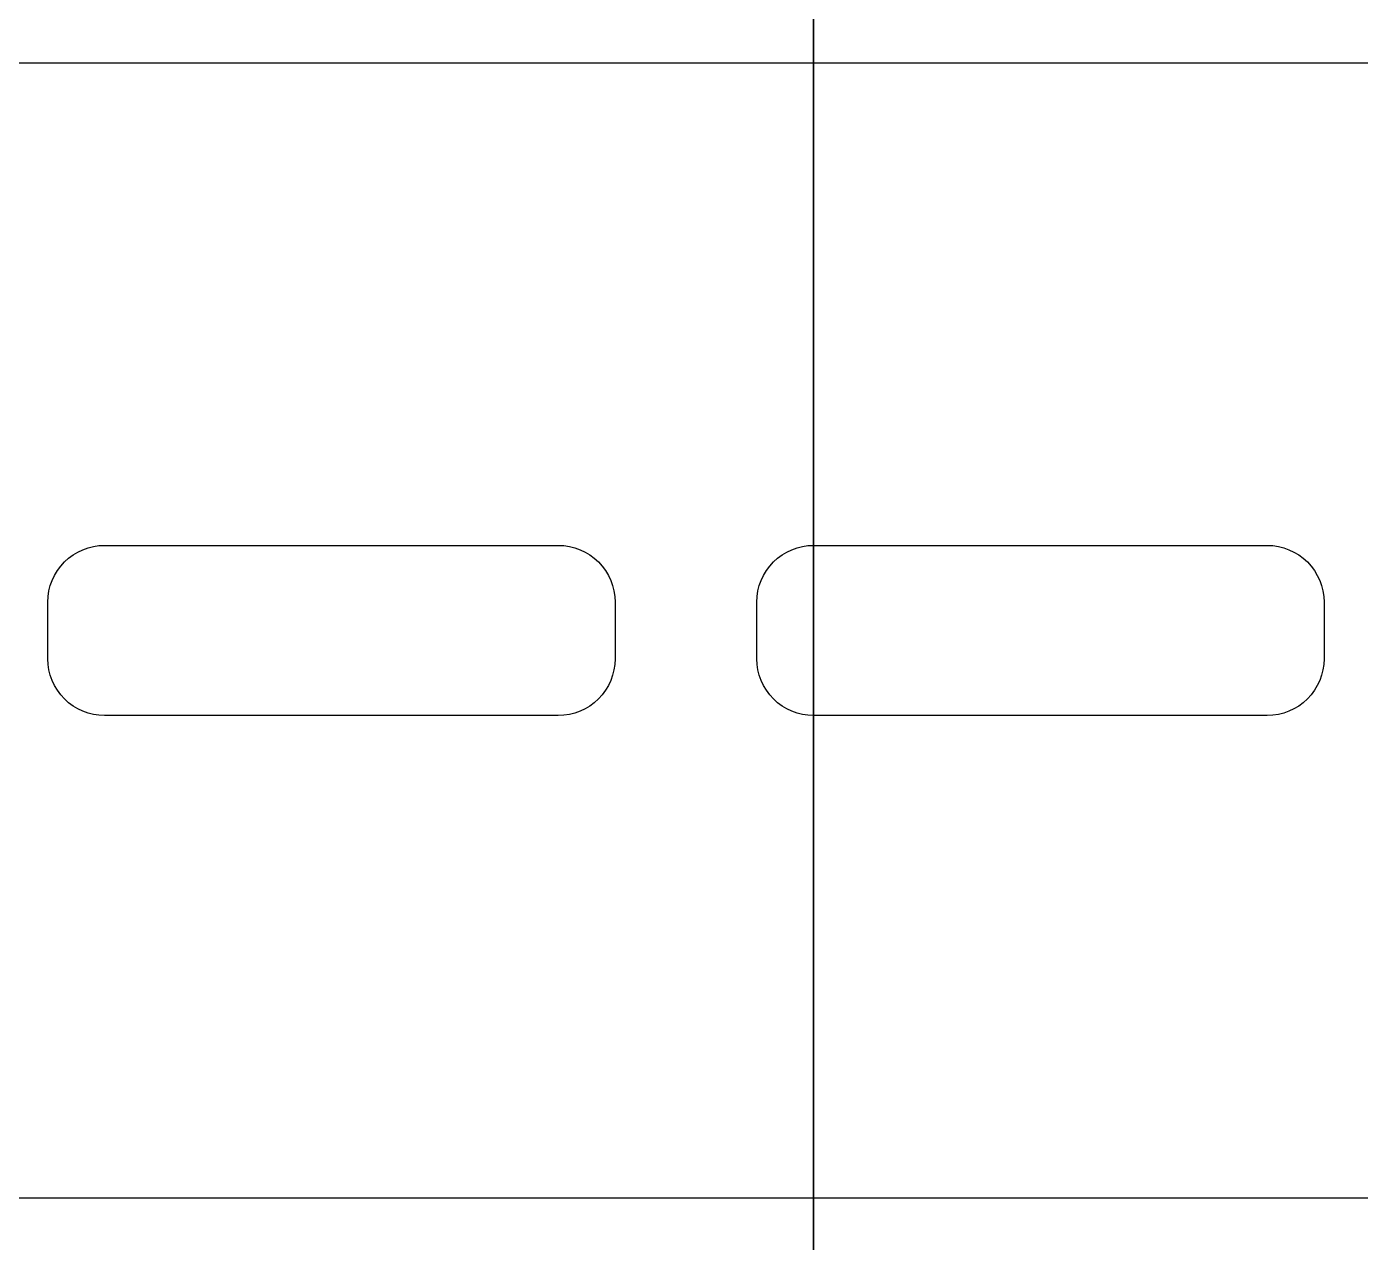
# Model space of a CAD drawing. Header units: millimetres. Extents: x 2517 to 4319, y 573 to 1664.
# Drawn here: x 2990.03 to 3037.06, y 1551.92 to 1594.77 of the extents above; entities that cross this region are included whole.
import ezdxf

# ---------------------------------------------------------------- set-up
doc = ezdxf.new("R2010")
doc.units = ezdxf.units.MM

# ---------------------------------------------------------------- blocks, each defined once
blk = doc.blocks.new('*U7')
at = {"ltscale": 2}
blk.add_lwpolyline([(0, 20), (0, -20), (895.8, -20), (895.8, 20), (0, 20)], dxfattribs=at)
for points in [[(465.234, 3), (481.234, 3, -0.414214), (483.234, 1), (483.234, -1, -0.414214), (481.234, -3), (465.234, -3, -0.414214), (463.234, -1), (463.234, 1, -0.414214)], [(490.234, 3), (506.234, 3, -0.414214), (508.234, 1), (508.234, -1, -0.414214), (506.234, -3), (490.234, -3, -0.414214), (488.234, -1), (488.234, 1, -0.414214)]]:
    blk.add_lwpolyline(points, format="xyb", close=True, dxfattribs=at)

msp = doc.modelspace()

# ---------------------------------------------------------------- linework, layer by layer
for points in [[(2751.791, 1663.966), (3017.777, 1663.966), (3017.777, 1508.166), (2751.791, 1508.166)], [(3017.777, 1663.966), (3283.763, 1663.966), (3283.763, 1508.166), (3017.777, 1508.166)]]:
    msp.add_lwpolyline(points, close=True)

# ---------------------------------------------------------------- block references
at = {"color": 1}
msp.add_blockref('*U7', (2527.543, 1573.49), dxfattribs=at)

doc.saveas('drawing.dxf')
